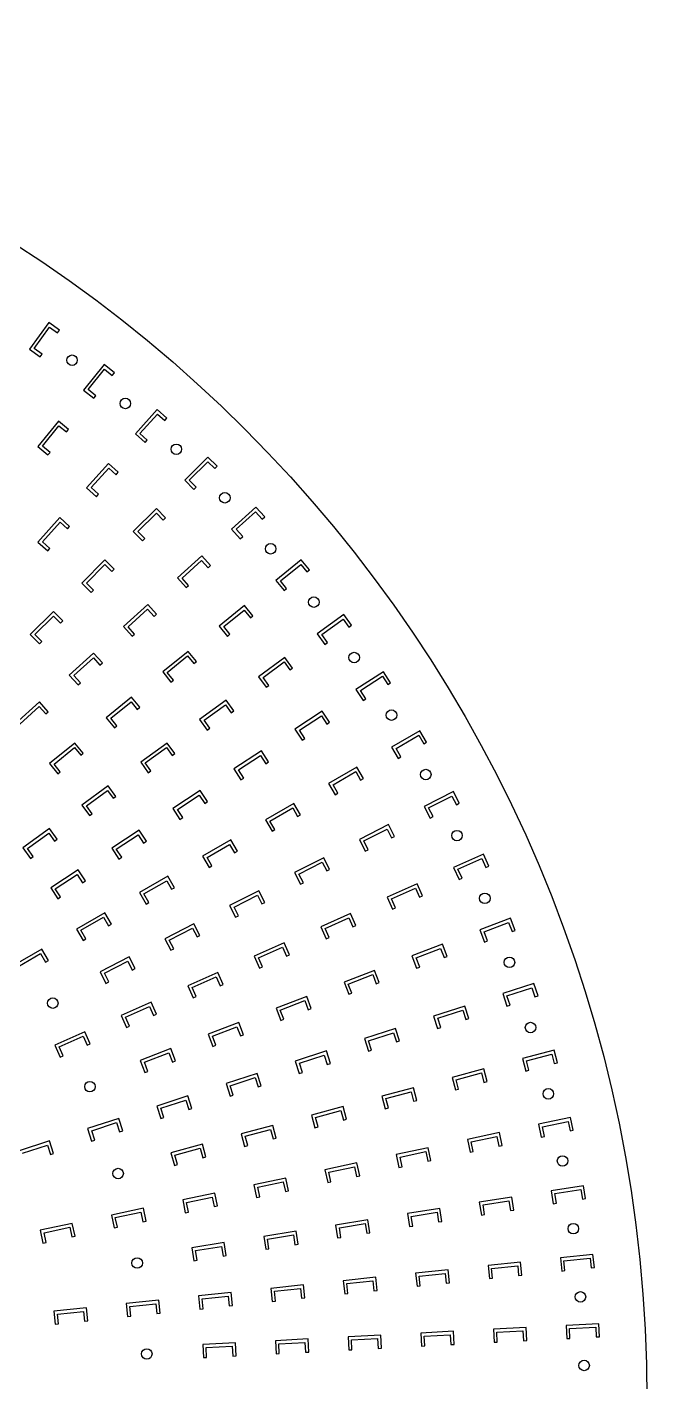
# Model space of a CAD drawing. Header units: inches. Extents: x 0.5 to 33.5, y 56.4 to 89.4.
# Drawn here: x 26.05 to 33.5, y 73.11 to 89.4 of the extents above; entities that cross this region are included whole.
import ezdxf

# ---------------------------------------------------------------- set-up
doc = ezdxf.new("R2010")
doc.units = ezdxf.units.IN
doc.layers.add('blue', color=5, linetype='CONTINUOUS')

msp = doc.modelspace()

# ---------------------------------------------------------------- linework, layer by layer
for p, q in [((26.31, 85.848), (26.078, 85.529)), ((26.437, 85.755), (26.31, 85.848)), ((26.133, 85.538), (26.318, 85.793)), ((26.318, 85.793), (26.414, 85.723)), ((26.414, 85.723), (26.437, 85.755)), ((26.078, 85.529), (26.206, 85.436)), ((26.229, 85.468), (26.133, 85.538)), ((26.206, 85.436), (26.229, 85.468)), ((26.974, 85.343), (26.727, 85.037)), ((27.097, 85.243), (26.974, 85.343)), ((26.782, 85.042), (26.98, 85.287)), ((26.98, 85.287), (27.072, 85.213)), ((27.072, 85.213), (27.097, 85.243)), ((26.727, 85.037), (26.849, 84.938)), ((26.874, 84.968), (26.782, 85.042)), ((26.849, 84.938), (26.874, 84.968)), ((27.612, 84.804), (27.349, 84.511)), ((27.404, 84.514), (27.615, 84.748)), ((27.729, 84.698), (27.612, 84.804)), ((27.615, 84.748), (27.703, 84.669)), ((27.703, 84.669), (27.729, 84.698)), ((26.424, 84.663), (26.176, 84.357)), ((26.231, 84.362), (26.43, 84.607)), ((26.546, 84.563), (26.424, 84.663)), ((26.43, 84.607), (26.521, 84.533)), ((26.521, 84.533), (26.546, 84.563)), ((26.323, 84.288), (26.231, 84.362)), ((27.349, 84.511), (27.466, 84.406)), ((27.492, 84.435), (27.404, 84.514)), ((27.466, 84.406), (27.492, 84.435)), ((26.176, 84.357), (26.298, 84.258)), ((26.298, 84.258), (26.323, 84.288)), ((28.22, 84.232), (27.942, 83.953)), ((28.332, 84.12), (28.22, 84.232)), ((27.027, 84.153), (26.763, 83.861)), ((26.819, 83.864), (27.029, 84.098)), ((27.144, 84.048), (27.027, 84.153)), ((27.029, 84.098), (27.117, 84.019)), ((27.117, 84.019), (27.144, 84.048)), ((27.998, 83.953), (28.22, 84.176)), ((28.22, 84.176), (28.304, 84.093)), ((28.304, 84.093), (28.332, 84.12)), ((27.942, 83.953), (28.053, 83.842)), ((28.081, 83.87), (27.998, 83.953)), ((26.763, 83.861), (26.88, 83.755)), ((26.906, 83.785), (26.819, 83.864)), ((26.88, 83.755), (26.906, 83.785)), ((28.053, 83.842), (28.081, 83.87)), ((27.602, 83.613), (27.323, 83.335)), ((27.379, 83.335), (27.602, 83.557)), ((27.713, 83.502), (27.602, 83.613)), ((27.602, 83.557), (27.685, 83.474)), ((28.798, 83.629), (28.506, 83.366)), ((28.561, 83.363), (28.795, 83.573)), ((28.795, 83.573), (28.874, 83.486)), ((28.904, 83.512), (28.798, 83.629)), ((26.441, 83.503), (26.178, 83.21)), ((26.233, 83.213), (26.444, 83.447)), ((26.558, 83.398), (26.441, 83.503)), ((26.444, 83.447), (26.532, 83.368)), ((26.532, 83.368), (26.558, 83.398)), ((27.685, 83.474), (27.713, 83.502)), ((28.874, 83.486), (28.904, 83.512)), ((27.323, 83.335), (27.435, 83.223)), ((27.463, 83.251), (27.379, 83.335)), ((27.435, 83.223), (27.463, 83.251)), ((28.506, 83.366), (28.611, 83.249)), ((28.64, 83.275), (28.561, 83.363)), ((28.611, 83.249), (28.64, 83.275)), ((26.178, 83.21), (26.295, 83.105)), ((26.321, 83.134), (26.233, 83.213)), ((26.295, 83.105), (26.321, 83.134)), ((26.983, 82.994), (26.705, 82.716)), ((26.76, 82.716), (26.983, 82.939)), ((27.094, 82.883), (26.983, 82.994)), ((26.983, 82.939), (27.067, 82.855)), ((28.148, 83.044), (27.855, 82.78)), ((27.911, 82.777), (28.145, 82.988)), ((28.145, 82.988), (28.224, 82.9)), ((28.253, 82.927), (28.148, 83.044)), ((28.224, 82.9), (28.253, 82.927)), ((29.343, 82.997), (29.038, 82.749)), ((29.093, 82.743), (29.338, 82.941)), ((29.338, 82.941), (29.412, 82.85)), ((29.443, 82.874), (29.343, 82.997)), ((27.067, 82.855), (27.094, 82.883)), ((27.855, 82.78), (27.961, 82.663)), ((27.99, 82.689), (27.911, 82.777)), ((29.038, 82.749), (29.137, 82.627)), ((29.167, 82.651), (29.093, 82.743)), ((29.412, 82.85), (29.443, 82.874)), ((26.705, 82.716), (26.816, 82.605)), ((26.844, 82.632), (26.76, 82.716)), ((26.816, 82.605), (26.844, 82.632)), ((27.961, 82.663), (27.99, 82.689)), ((29.137, 82.627), (29.167, 82.651)), ((27.498, 82.458), (27.205, 82.195)), ((27.603, 82.341), (27.498, 82.458)), ((28.663, 82.446), (28.358, 82.198)), ((28.763, 82.324), (28.663, 82.446)), ((26.364, 82.376), (26.086, 82.097)), ((26.142, 82.097), (26.364, 82.32)), ((26.476, 82.264), (26.364, 82.376)), ((26.364, 82.32), (26.448, 82.236)), ((26.448, 82.236), (26.476, 82.264)), ((27.261, 82.192), (27.495, 82.402)), ((27.495, 82.402), (27.574, 82.315)), ((27.574, 82.315), (27.603, 82.341)), ((28.413, 82.193), (28.658, 82.391)), ((28.658, 82.391), (28.732, 82.299)), ((28.732, 82.299), (28.763, 82.324)), ((29.855, 82.337), (29.536, 82.106)), ((29.591, 82.097), (29.846, 82.282)), ((29.846, 82.282), (29.916, 82.186)), ((29.948, 82.21), (29.855, 82.337)), ((26.086, 82.097), (26.197, 81.986)), ((26.225, 82.014), (26.142, 82.097)), ((27.205, 82.195), (27.31, 82.078)), ((27.34, 82.104), (27.261, 82.192)), ((27.31, 82.078), (27.34, 82.104)), ((28.358, 82.198), (28.457, 82.076)), ((28.487, 82.101), (28.413, 82.193)), ((28.457, 82.076), (28.487, 82.101)), ((29.536, 82.106), (29.629, 81.978)), ((29.661, 82.001), (29.591, 82.097)), ((29.916, 82.186), (29.948, 82.21)), ((26.197, 81.986), (26.225, 82.014)), ((29.629, 81.978), (29.661, 82.001)), ((26.847, 81.873), (26.555, 81.609)), ((26.61, 81.606), (26.844, 81.817)), ((26.844, 81.817), (26.923, 81.729)), ((26.953, 81.756), (26.847, 81.873)), ((27.983, 81.896), (27.678, 81.648)), ((27.733, 81.642), (27.978, 81.84)), ((27.978, 81.84), (28.052, 81.748)), ((28.083, 81.773), (27.983, 81.896)), ((28.052, 81.748), (28.083, 81.773)), ((29.147, 81.823), (28.829, 81.591)), ((28.884, 81.583), (29.138, 81.768)), ((29.138, 81.768), (29.208, 81.672)), ((29.24, 81.695), (29.147, 81.823)), ((26.555, 81.609), (26.66, 81.492)), ((26.689, 81.518), (26.61, 81.606)), ((26.923, 81.729), (26.953, 81.756)), ((27.678, 81.648), (27.777, 81.525)), ((27.807, 81.55), (27.733, 81.642)), ((29.208, 81.672), (29.24, 81.695)), ((30.331, 81.651), (30.001, 81.437)), ((30.056, 81.425), (30.32, 81.597)), ((30.32, 81.597), (30.384, 81.498)), ((30.417, 81.519), (30.331, 81.651)), ((26.66, 81.492), (26.689, 81.518)), ((27.777, 81.525), (27.807, 81.55)), ((28.829, 81.591), (28.921, 81.464)), ((28.953, 81.487), (28.884, 81.583)), ((28.921, 81.464), (28.953, 81.487)), ((30.001, 81.437), (30.087, 81.305)), ((30.384, 81.498), (30.417, 81.519)), ((26.197, 81.287), (25.905, 81.024)), ((26.302, 81.17), (26.197, 81.287)), ((27.303, 81.345), (26.998, 81.097)), ((27.053, 81.091), (27.298, 81.29)), ((27.298, 81.29), (27.372, 81.198)), ((27.403, 81.223), (27.303, 81.345)), ((28.439, 81.308), (28.121, 81.077)), ((28.532, 81.181), (28.439, 81.308)), ((30.12, 81.326), (30.056, 81.425)), ((30.087, 81.305), (30.12, 81.326)), ((25.96, 81.021), (26.194, 81.231)), ((26.194, 81.231), (26.273, 81.144)), ((26.273, 81.144), (26.302, 81.17)), ((27.372, 81.198), (27.403, 81.223)), ((28.176, 81.068), (28.431, 81.253)), ((28.431, 81.253), (28.5, 81.158)), ((28.5, 81.158), (28.532, 81.181)), ((29.597, 81.175), (29.267, 80.96)), ((29.322, 80.949), (29.586, 81.12)), ((29.586, 81.12), (29.65, 81.021)), ((29.683, 81.043), (29.597, 81.175)), ((26.998, 81.097), (27.097, 80.975)), ((27.127, 81), (27.053, 81.091)), ((27.097, 80.975), (27.127, 81)), ((28.121, 81.077), (28.213, 80.95)), ((28.245, 80.973), (28.176, 81.068)), ((28.213, 80.95), (28.245, 80.973)), ((29.267, 80.96), (29.353, 80.828)), ((29.386, 80.85), (29.322, 80.949)), ((29.65, 81.021), (29.683, 81.043)), ((26.623, 80.794), (26.318, 80.546)), ((26.723, 80.672), (26.623, 80.794)), ((27.731, 80.794), (27.413, 80.563)), ((27.824, 80.667), (27.731, 80.794)), ((29.353, 80.828), (29.386, 80.85)), ((30.771, 80.942), (30.43, 80.745)), ((30.484, 80.73), (30.757, 80.888)), ((30.757, 80.888), (30.816, 80.786)), ((30.85, 80.805), (30.771, 80.942)), ((30.816, 80.786), (30.85, 80.805)), ((26.373, 80.541), (26.618, 80.739)), ((26.618, 80.739), (26.692, 80.647)), ((26.692, 80.647), (26.723, 80.672)), ((27.468, 80.554), (27.723, 80.739)), ((27.723, 80.739), (27.792, 80.644)), ((27.792, 80.644), (27.824, 80.667)), ((28.864, 80.698), (28.533, 80.484)), ((28.588, 80.472), (28.852, 80.644)), ((28.852, 80.644), (28.916, 80.545)), ((28.949, 80.566), (28.864, 80.698)), ((30.43, 80.745), (30.509, 80.608)), ((30.543, 80.628), (30.484, 80.73)), ((30.509, 80.608), (30.543, 80.628)), ((26.318, 80.546), (26.417, 80.424)), ((26.447, 80.449), (26.373, 80.541)), ((27.413, 80.563), (27.505, 80.435)), ((27.537, 80.458), (27.468, 80.554)), ((27.505, 80.435), (27.537, 80.458)), ((28.533, 80.484), (28.619, 80.352)), ((28.652, 80.373), (28.588, 80.472)), ((28.916, 80.545), (28.949, 80.566)), ((30.013, 80.504), (29.672, 80.307)), ((30.092, 80.368), (30.013, 80.504)), ((26.417, 80.424), (26.447, 80.449)), ((28.619, 80.352), (28.652, 80.373)), ((29.672, 80.307), (29.751, 80.171)), ((29.726, 80.293), (29.999, 80.45)), ((29.785, 80.191), (29.726, 80.293)), ((29.999, 80.45), (30.058, 80.348)), ((30.058, 80.348), (30.092, 80.368)), ((27.023, 80.28), (26.705, 80.048)), ((26.76, 80.04), (27.015, 80.225)), ((27.015, 80.225), (27.084, 80.129)), ((27.116, 80.152), (27.023, 80.28)), ((27.084, 80.129), (27.116, 80.152)), ((28.13, 80.222), (27.8, 80.007)), ((27.854, 79.996), (28.118, 80.167)), ((28.118, 80.167), (28.183, 80.068)), ((28.216, 80.09), (28.13, 80.222)), ((29.751, 80.171), (29.785, 80.191)), ((31.173, 80.21), (30.822, 80.031)), ((30.875, 80.014), (31.156, 80.157)), ((31.156, 80.157), (31.209, 80.052)), ((31.244, 80.07), (31.173, 80.21)), ((26.705, 80.048), (26.797, 79.921)), ((26.829, 79.944), (26.76, 80.04)), ((27.8, 80.007), (27.885, 79.875)), ((27.918, 79.897), (27.854, 79.996)), ((28.183, 80.068), (28.216, 80.09)), ((29.255, 80.067), (28.915, 79.87)), ((28.968, 79.855), (29.241, 80.013)), ((29.241, 80.013), (29.3, 79.911)), ((29.334, 79.93), (29.255, 80.067)), ((30.822, 80.031), (30.894, 79.891)), ((30.929, 79.909), (30.875, 80.014)), ((31.209, 80.052), (31.244, 80.07)), ((26.797, 79.921), (26.829, 79.944)), ((27.885, 79.875), (27.918, 79.897)), ((28.915, 79.87), (28.993, 79.733)), ((29.027, 79.753), (28.968, 79.855)), ((29.3, 79.911), (29.334, 79.93)), ((30.393, 79.813), (30.043, 79.634)), ((30.465, 79.672), (30.393, 79.813)), ((30.894, 79.891), (30.929, 79.909)), ((26.316, 79.765), (25.997, 79.534)), ((26.052, 79.525), (26.307, 79.71)), ((26.307, 79.71), (26.376, 79.615)), ((26.408, 79.638), (26.316, 79.765)), ((27.396, 79.745), (27.066, 79.531)), ((27.12, 79.519), (27.384, 79.691)), ((27.384, 79.691), (27.449, 79.592)), ((27.482, 79.613), (27.396, 79.745)), ((28.993, 79.733), (29.027, 79.753)), ((30.096, 79.617), (30.376, 79.76)), ((30.376, 79.76), (30.43, 79.654)), ((30.43, 79.654), (30.465, 79.672)), ((25.997, 79.534), (26.09, 79.407)), ((26.121, 79.43), (26.052, 79.525)), ((26.376, 79.615), (26.408, 79.638)), ((27.066, 79.531), (27.152, 79.399)), ((27.185, 79.42), (27.12, 79.519)), ((27.449, 79.592), (27.482, 79.613)), ((28.498, 79.629), (28.157, 79.432)), ((28.211, 79.418), (28.483, 79.575)), ((28.483, 79.575), (28.542, 79.473)), ((28.576, 79.493), (28.498, 79.629)), ((28.542, 79.473), (28.576, 79.493)), ((30.043, 79.634), (30.114, 79.494)), ((30.149, 79.511), (30.096, 79.617)), ((30.114, 79.494), (30.149, 79.511)), ((26.09, 79.407), (26.121, 79.43)), ((27.152, 79.399), (27.185, 79.42)), ((28.157, 79.432), (28.235, 79.296)), ((28.27, 79.316), (28.211, 79.418)), ((28.235, 79.296), (28.27, 79.316)), ((29.614, 79.415), (29.263, 79.237)), ((29.316, 79.219), (29.597, 79.362)), ((29.597, 79.362), (29.65, 79.257)), ((29.685, 79.275), (29.614, 79.415)), ((31.536, 79.458), (31.176, 79.298)), ((31.228, 79.278), (31.516, 79.406)), ((31.516, 79.406), (31.564, 79.298)), ((31.6, 79.314), (31.536, 79.458)), ((31.564, 79.298), (31.6, 79.314)), ((26.662, 79.269), (26.332, 79.054)), ((26.386, 79.043), (26.651, 79.214)), ((26.651, 79.214), (26.715, 79.115)), ((26.748, 79.136), (26.662, 79.269)), ((27.74, 79.192), (27.399, 78.995)), ((27.819, 79.055), (27.74, 79.192)), ((29.263, 79.237), (29.334, 79.096)), ((29.37, 79.114), (29.316, 79.219)), ((29.65, 79.257), (29.685, 79.275)), ((31.176, 79.298), (31.241, 79.154)), ((31.277, 79.17), (31.228, 79.278)), ((31.241, 79.154), (31.277, 79.17)), ((26.332, 79.054), (26.418, 78.922)), ((26.451, 78.943), (26.386, 79.043)), ((26.715, 79.115), (26.748, 79.136)), ((27.399, 78.995), (27.478, 78.858)), ((27.453, 78.98), (27.726, 79.138)), ((27.726, 79.138), (27.785, 79.036)), ((27.785, 79.036), (27.819, 79.055)), ((28.834, 79.018), (28.483, 78.839)), ((28.906, 78.878), (28.834, 79.018)), ((29.334, 79.096), (29.37, 79.114)), ((30.737, 79.102), (30.377, 78.942)), ((30.429, 78.922), (30.717, 79.05)), ((30.717, 79.05), (30.765, 78.942)), ((30.801, 78.958), (30.737, 79.102)), ((26.418, 78.922), (26.451, 78.943)), ((27.512, 78.878), (27.453, 78.98)), ((27.478, 78.858), (27.512, 78.878)), ((28.483, 78.839), (28.555, 78.699)), ((28.536, 78.822), (28.817, 78.965)), ((28.817, 78.965), (28.871, 78.86)), ((28.871, 78.86), (28.906, 78.878)), ((30.377, 78.942), (30.441, 78.798)), ((30.477, 78.814), (30.429, 78.922)), ((30.765, 78.942), (30.801, 78.958)), ((26.982, 78.754), (26.641, 78.557)), ((26.695, 78.543), (26.968, 78.7)), ((26.968, 78.7), (27.027, 78.598)), ((27.061, 78.618), (26.982, 78.754)), ((28.59, 78.717), (28.536, 78.822)), ((28.555, 78.699), (28.59, 78.717)), ((29.937, 78.746), (29.578, 78.586)), ((29.63, 78.566), (29.917, 78.694)), ((29.917, 78.694), (29.966, 78.586)), ((30.001, 78.602), (29.937, 78.746)), ((30.441, 78.798), (30.477, 78.814)), ((31.859, 78.688), (31.492, 78.547)), ((31.916, 78.541), (31.859, 78.688)), ((26.641, 78.557), (26.72, 78.421)), ((26.754, 78.441), (26.695, 78.543)), ((27.027, 78.598), (27.061, 78.618)), ((28.054, 78.621), (27.704, 78.442)), ((27.757, 78.425), (28.037, 78.568)), ((28.037, 78.568), (28.091, 78.463)), ((28.126, 78.481), (28.054, 78.621)), ((29.578, 78.586), (29.642, 78.442)), ((29.678, 78.458), (29.63, 78.566)), ((29.966, 78.586), (30.001, 78.602)), ((31.492, 78.547), (31.548, 78.4)), ((31.543, 78.525), (31.837, 78.637)), ((31.585, 78.414), (31.543, 78.525)), ((31.837, 78.637), (31.879, 78.527)), ((31.879, 78.527), (31.916, 78.541)), ((26.72, 78.421), (26.754, 78.441)), ((27.704, 78.442), (27.775, 78.302)), ((27.81, 78.32), (27.757, 78.425)), ((28.091, 78.463), (28.126, 78.481)), ((29.138, 78.39), (28.778, 78.23)), ((28.83, 78.21), (29.118, 78.338)), ((29.118, 78.338), (29.166, 78.231)), ((29.202, 78.247), (29.138, 78.39)), ((29.642, 78.442), (29.678, 78.458)), ((31.043, 78.375), (30.675, 78.234)), ((31.099, 78.228), (31.043, 78.375)), ((31.548, 78.4), (31.585, 78.414)), ((26.224, 78.317), (25.883, 78.12)), ((25.937, 78.105), (26.21, 78.263)), ((26.21, 78.263), (26.269, 78.161)), ((26.303, 78.18), (26.224, 78.317)), ((26.269, 78.161), (26.303, 78.18)), ((27.275, 78.224), (26.924, 78.045)), ((27.346, 78.083), (27.275, 78.224)), ((27.775, 78.302), (27.81, 78.32)), ((28.778, 78.23), (28.842, 78.086)), ((28.878, 78.102), (28.83, 78.21)), ((29.166, 78.231), (29.202, 78.247)), ((30.675, 78.234), (30.731, 78.087)), ((30.726, 78.211), (31.02, 78.324)), ((30.768, 78.101), (30.726, 78.211)), ((31.02, 78.324), (31.062, 78.214)), ((31.062, 78.214), (31.099, 78.228)), ((26.924, 78.045), (26.996, 77.905)), ((26.977, 78.028), (27.258, 78.171)), ((27.031, 77.922), (26.977, 78.028)), ((27.258, 78.171), (27.311, 78.065)), ((27.311, 78.065), (27.346, 78.083)), ((28.339, 78.035), (27.979, 77.874)), ((28.403, 77.891), (28.339, 78.035)), ((28.842, 78.086), (28.878, 78.102)), ((30.226, 78.061), (29.858, 77.92)), ((30.282, 77.914), (30.226, 78.061)), ((30.731, 78.087), (30.768, 78.101)), ((26.996, 77.905), (27.031, 77.922)), ((27.979, 77.874), (28.043, 77.731)), ((28.031, 77.854), (28.319, 77.983)), ((28.079, 77.747), (28.031, 77.854)), ((28.319, 77.983), (28.367, 77.875)), ((28.367, 77.875), (28.403, 77.891)), ((29.858, 77.92), (29.915, 77.773)), ((29.909, 77.897), (30.203, 78.01)), ((29.951, 77.787), (29.909, 77.897)), ((30.203, 78.01), (30.245, 77.9)), ((30.245, 77.9), (30.282, 77.914)), ((32.142, 77.903), (31.768, 77.781)), ((31.817, 77.756), (32.117, 77.853)), ((32.117, 77.853), (32.153, 77.741)), ((32.191, 77.753), (32.142, 77.903)), ((28.043, 77.731), (28.079, 77.747)), ((29.409, 77.748), (29.041, 77.607)), ((29.092, 77.584), (29.386, 77.697)), ((29.386, 77.697), (29.428, 77.587)), ((29.465, 77.601), (29.409, 77.748)), ((29.915, 77.773), (29.951, 77.787)), ((31.768, 77.781), (31.816, 77.631)), ((31.854, 77.643), (31.817, 77.756)), ((32.153, 77.741), (32.191, 77.753)), ((27.539, 77.679), (27.18, 77.518)), ((27.232, 77.499), (27.519, 77.627)), ((27.519, 77.627), (27.567, 77.519)), ((27.603, 77.535), (27.539, 77.679)), ((27.567, 77.519), (27.603, 77.535)), ((29.041, 77.607), (29.098, 77.46)), ((29.134, 77.474), (29.092, 77.584)), ((29.428, 77.587), (29.465, 77.601)), ((31.31, 77.632), (30.935, 77.511)), ((30.985, 77.485), (31.285, 77.583)), ((31.285, 77.583), (31.321, 77.47)), ((31.359, 77.483), (31.31, 77.632)), ((31.816, 77.631), (31.854, 77.643)), ((27.18, 77.518), (27.244, 77.375)), ((27.28, 77.391), (27.232, 77.499)), ((27.244, 77.375), (27.28, 77.391)), ((28.592, 77.434), (28.224, 77.293)), ((28.275, 77.27), (28.569, 77.383)), ((28.569, 77.383), (28.612, 77.273)), ((28.648, 77.287), (28.592, 77.434)), ((29.098, 77.46), (29.134, 77.474)), ((30.478, 77.362), (30.103, 77.24)), ((30.526, 77.212), (30.478, 77.362)), ((30.935, 77.511), (30.984, 77.361)), ((30.984, 77.361), (31.022, 77.373)), ((31.022, 77.373), (30.985, 77.485)), ((31.321, 77.47), (31.359, 77.483)), ((26.74, 77.323), (26.38, 77.163)), ((26.432, 77.143), (26.72, 77.271)), ((26.72, 77.271), (26.768, 77.163)), ((26.804, 77.179), (26.74, 77.323)), ((28.224, 77.293), (28.281, 77.146)), ((28.318, 77.16), (28.275, 77.27)), ((28.612, 77.273), (28.648, 77.287)), ((30.103, 77.24), (30.152, 77.091)), ((30.153, 77.215), (30.452, 77.312)), ((30.189, 77.103), (30.153, 77.215)), ((30.452, 77.312), (30.489, 77.2)), ((30.489, 77.2), (30.526, 77.212)), ((26.38, 77.163), (26.444, 77.019)), ((26.48, 77.035), (26.432, 77.143)), ((26.444, 77.019), (26.48, 77.035)), ((26.768, 77.163), (26.804, 77.179)), ((27.775, 77.12), (27.407, 76.979)), ((27.458, 76.957), (27.752, 77.07)), ((27.752, 77.07), (27.795, 76.959)), ((27.831, 76.973), (27.775, 77.12)), ((28.281, 77.146), (28.318, 77.16)), ((29.646, 77.092), (29.271, 76.97)), ((29.321, 76.945), (29.62, 77.042)), ((29.62, 77.042), (29.657, 76.93)), ((29.694, 76.942), (29.646, 77.092)), ((30.152, 77.091), (30.189, 77.103)), ((32.383, 77.103), (32.003, 77.002)), ((32.051, 76.974), (32.355, 77.055)), ((32.355, 77.055), (32.386, 76.941)), ((32.424, 76.951), (32.383, 77.103)), ((27.407, 76.979), (27.464, 76.832)), ((27.501, 76.846), (27.458, 76.957)), ((27.795, 76.959), (27.831, 76.973)), ((29.271, 76.97), (29.32, 76.82)), ((29.357, 76.832), (29.321, 76.945)), ((29.657, 76.93), (29.694, 76.942)), ((31.538, 76.877), (31.158, 76.775)), ((31.579, 76.725), (31.538, 76.877)), ((32.003, 77.002), (32.044, 76.849)), ((32.082, 76.86), (32.051, 76.974)), ((32.386, 76.941), (32.424, 76.951)), ((27.464, 76.832), (27.501, 76.846)), ((28.813, 76.821), (28.439, 76.7)), ((28.489, 76.674), (28.788, 76.772)), ((28.788, 76.772), (28.825, 76.659)), ((28.862, 76.671), (28.813, 76.821)), ((29.32, 76.82), (29.357, 76.832)), ((31.158, 76.775), (31.198, 76.623)), ((31.206, 76.747), (31.51, 76.829)), ((31.236, 76.633), (31.206, 76.747)), ((31.51, 76.829), (31.541, 76.715)), ((31.541, 76.715), (31.579, 76.725)), ((32.044, 76.849), (32.082, 76.86)), ((27.981, 76.551), (27.607, 76.429)), ((28.03, 76.401), (27.981, 76.551)), ((28.439, 76.7), (28.488, 76.55)), ((28.488, 76.55), (28.525, 76.562)), ((28.525, 76.562), (28.489, 76.674)), ((28.825, 76.659), (28.862, 76.671)), ((30.693, 76.65), (30.312, 76.549)), ((30.312, 76.549), (30.353, 76.396)), ((30.361, 76.521), (30.665, 76.602)), ((30.665, 76.602), (30.695, 76.488)), ((30.733, 76.498), (30.693, 76.65)), ((31.198, 76.623), (31.236, 76.633)), ((27.607, 76.429), (27.655, 76.279)), ((27.656, 76.404), (27.956, 76.501)), ((27.693, 76.292), (27.656, 76.404)), ((27.956, 76.501), (27.992, 76.389)), ((27.992, 76.389), (28.03, 76.401)), ((29.848, 76.424), (29.467, 76.322)), ((29.888, 76.272), (29.848, 76.424)), ((30.353, 76.396), (30.391, 76.407)), ((30.391, 76.407), (30.361, 76.521)), ((30.695, 76.488), (30.733, 76.498)), ((27.149, 76.28), (26.775, 76.159)), ((26.824, 76.133), (27.124, 76.231)), ((27.124, 76.231), (27.16, 76.118)), ((27.198, 76.131), (27.149, 76.28)), ((27.655, 76.279), (27.693, 76.292)), ((29.467, 76.322), (29.508, 76.17)), ((29.515, 76.294), (29.82, 76.376)), ((29.546, 76.18), (29.515, 76.294)), ((29.82, 76.376), (29.85, 76.262)), ((29.85, 76.262), (29.888, 76.272)), ((32.582, 76.293), (32.197, 76.211)), ((32.244, 76.18), (32.552, 76.246)), ((32.552, 76.246), (32.576, 76.13)), ((32.615, 76.139), (32.582, 76.293)), ((26.775, 76.159), (26.823, 76.009)), ((26.861, 76.021), (26.824, 76.133)), ((27.16, 76.118), (27.198, 76.131)), ((29.002, 76.198), (28.622, 76.096)), ((28.622, 76.096), (28.663, 75.944)), ((28.67, 76.068), (28.975, 76.149)), ((28.701, 75.954), (28.67, 76.068)), ((28.975, 76.149), (29.005, 76.035)), ((29.043, 76.045), (29.002, 76.198)), ((29.508, 76.17), (29.546, 76.18)), ((31.726, 76.111), (31.341, 76.029)), ((31.388, 75.998), (31.696, 76.064)), ((31.696, 76.064), (31.72, 75.948)), ((31.759, 75.957), (31.726, 76.111)), ((32.197, 76.211), (32.23, 76.057)), ((32.23, 76.057), (32.268, 76.065)), ((32.268, 76.065), (32.244, 76.18)), ((32.576, 76.13), (32.615, 76.139)), ((26.317, 76.01), (25.942, 75.888)), ((25.992, 75.863), (26.292, 75.96)), ((26.292, 75.96), (26.328, 75.848)), ((26.365, 75.86), (26.317, 76.01)), ((26.823, 76.009), (26.861, 76.021)), ((28.157, 75.971), (27.777, 75.869)), ((27.825, 75.841), (28.129, 75.923)), ((28.129, 75.923), (28.16, 75.809)), ((28.198, 75.819), (28.157, 75.971)), ((28.663, 75.944), (28.701, 75.954)), ((29.005, 76.035), (29.043, 76.045)), ((30.87, 75.929), (30.485, 75.847)), ((30.903, 75.775), (30.87, 75.929)), ((31.341, 76.029), (31.374, 75.875)), ((31.412, 75.883), (31.388, 75.998)), ((31.72, 75.948), (31.759, 75.957)), ((26.328, 75.848), (26.365, 75.86)), ((27.777, 75.869), (27.818, 75.717)), ((27.856, 75.727), (27.825, 75.841)), ((28.16, 75.809), (28.198, 75.819)), ((30.014, 75.747), (29.629, 75.665)), ((30.047, 75.593), (30.014, 75.747)), ((30.485, 75.847), (30.518, 75.693)), ((30.532, 75.817), (30.84, 75.882)), ((30.556, 75.701), (30.532, 75.817)), ((30.84, 75.882), (30.864, 75.766)), ((30.864, 75.766), (30.903, 75.775)), ((31.374, 75.875), (31.412, 75.883)), ((27.818, 75.717), (27.856, 75.727)), ((29.629, 75.665), (29.662, 75.511)), ((29.676, 75.635), (29.984, 75.7)), ((29.701, 75.519), (29.676, 75.635)), ((29.984, 75.7), (30.009, 75.585)), ((30.009, 75.585), (30.047, 75.593)), ((30.518, 75.693), (30.556, 75.701)), ((29.158, 75.565), (28.773, 75.483)), ((28.773, 75.483), (28.806, 75.329)), ((28.82, 75.453), (29.128, 75.518)), ((28.845, 75.337), (28.82, 75.453)), ((29.128, 75.518), (29.153, 75.403)), ((29.153, 75.403), (29.191, 75.411)), ((29.191, 75.411), (29.158, 75.565)), ((29.662, 75.511), (29.701, 75.519)), ((32.738, 75.472), (32.349, 75.411)), ((32.349, 75.411), (32.374, 75.255)), ((32.394, 75.378), (32.705, 75.427)), ((32.705, 75.427), (32.724, 75.311)), ((32.763, 75.317), (32.738, 75.472)), ((28.303, 75.383), (27.918, 75.301)), ((27.918, 75.301), (27.95, 75.147)), ((27.964, 75.271), (28.272, 75.336)), ((27.989, 75.155), (27.964, 75.271)), ((28.272, 75.336), (28.297, 75.221)), ((28.335, 75.229), (28.303, 75.383)), ((28.806, 75.329), (28.845, 75.337)), ((31.874, 75.336), (31.485, 75.274)), ((31.485, 75.274), (31.51, 75.118)), ((31.53, 75.241), (31.841, 75.29)), ((31.841, 75.29), (31.86, 75.174)), ((31.899, 75.18), (31.874, 75.336)), ((32.374, 75.255), (32.413, 75.261)), ((32.413, 75.261), (32.394, 75.378)), ((32.724, 75.311), (32.763, 75.317)), ((27.447, 75.201), (27.062, 75.119)), ((27.062, 75.119), (27.094, 74.965)), ((27.108, 75.089), (27.416, 75.154)), ((27.133, 74.973), (27.108, 75.089)), ((27.416, 75.154), (27.441, 75.039)), ((27.479, 75.047), (27.447, 75.201)), ((27.95, 75.147), (27.989, 75.155)), ((28.297, 75.221), (28.335, 75.229)), ((31.01, 75.199), (30.621, 75.137)), ((30.621, 75.137), (30.646, 74.982)), ((30.666, 75.104), (30.977, 75.154)), ((30.684, 74.988), (30.666, 75.104)), ((30.977, 75.154), (30.995, 75.037)), ((31.034, 75.043), (31.01, 75.199)), ((31.51, 75.118), (31.549, 75.125)), ((31.549, 75.125), (31.53, 75.241)), ((31.86, 75.174), (31.899, 75.18)), ((26.591, 75.019), (26.206, 74.937)), ((26.206, 74.937), (26.238, 74.783)), ((26.252, 74.907), (26.561, 74.972)), ((26.561, 74.972), (26.585, 74.857)), ((26.624, 74.865), (26.591, 75.019)), ((27.094, 74.965), (27.133, 74.973)), ((27.441, 75.039), (27.479, 75.047)), ((29.281, 74.925), (28.892, 74.863)), ((29.306, 74.769), (29.281, 74.925)), ((30.146, 75.062), (29.757, 75)), ((29.757, 75), (29.781, 74.845)), ((29.802, 74.967), (30.113, 75.017)), ((29.82, 74.851), (29.802, 74.967)), ((30.113, 75.017), (30.131, 74.9)), ((30.17, 74.906), (30.146, 75.062)), ((30.646, 74.982), (30.684, 74.988)), ((30.995, 75.037), (31.034, 75.043)), ((26.238, 74.783), (26.277, 74.791)), ((26.277, 74.791), (26.252, 74.907)), ((26.585, 74.857), (26.624, 74.865)), ((28.417, 74.788), (28.028, 74.726)), ((28.442, 74.632), (28.417, 74.788)), ((28.892, 74.863), (28.917, 74.708)), ((28.937, 74.831), (29.249, 74.88)), ((28.956, 74.714), (28.937, 74.831)), ((29.249, 74.88), (29.267, 74.763)), ((29.267, 74.763), (29.306, 74.769)), ((29.781, 74.845), (29.82, 74.851)), ((30.131, 74.9), (30.17, 74.906)), ((28.028, 74.726), (28.053, 74.571)), ((28.073, 74.694), (28.384, 74.743)), ((28.092, 74.577), (28.073, 74.694)), ((28.384, 74.743), (28.403, 74.626)), ((28.403, 74.626), (28.442, 74.632)), ((28.917, 74.708), (28.956, 74.714)), ((32.851, 74.645), (32.46, 74.604)), ((32.46, 74.604), (32.476, 74.447)), ((32.503, 74.569), (32.816, 74.602)), ((32.816, 74.602), (32.829, 74.484)), ((32.868, 74.489), (32.851, 74.645)), ((28.053, 74.571), (28.092, 74.577)), ((31.111, 74.462), (30.719, 74.421)), ((31.127, 74.306), (31.111, 74.462)), ((31.981, 74.554), (31.59, 74.513)), ((31.59, 74.513), (31.606, 74.356)), ((31.633, 74.478), (31.946, 74.51)), ((31.645, 74.36), (31.633, 74.478)), ((31.946, 74.51), (31.958, 74.393)), ((31.998, 74.397), (31.981, 74.554)), ((32.476, 74.447), (32.515, 74.452)), ((32.515, 74.452), (32.503, 74.569)), ((32.829, 74.484), (32.868, 74.489)), ((29.37, 74.279), (28.979, 74.238)), ((29.387, 74.123), (29.37, 74.279)), ((30.241, 74.371), (29.849, 74.33)), ((29.849, 74.33), (29.866, 74.173)), ((29.892, 74.295), (30.206, 74.328)), ((29.905, 74.177), (29.892, 74.295)), ((30.206, 74.328), (30.218, 74.21)), ((30.257, 74.214), (30.241, 74.371)), ((30.719, 74.421), (30.736, 74.265)), ((30.736, 74.265), (30.775, 74.269)), ((30.763, 74.386), (31.076, 74.419)), ((30.775, 74.269), (30.763, 74.386)), ((31.076, 74.419), (31.088, 74.302)), ((31.088, 74.302), (31.127, 74.306)), ((31.606, 74.356), (31.645, 74.36)), ((31.958, 74.393), (31.998, 74.397)), ((28.5, 74.188), (28.109, 74.147)), ((28.109, 74.147), (28.125, 73.99)), ((28.152, 74.112), (28.465, 74.145)), ((28.164, 73.994), (28.152, 74.112)), ((28.465, 74.145), (28.478, 74.027)), ((28.517, 74.031), (28.5, 74.188)), ((28.979, 74.238), (28.995, 74.082)), ((29.022, 74.203), (29.335, 74.236)), ((29.035, 74.086), (29.022, 74.203)), ((29.335, 74.236), (29.348, 74.119)), ((29.348, 74.119), (29.387, 74.123)), ((29.866, 74.173), (29.905, 74.177)), ((30.218, 74.21), (30.257, 74.214)), ((26.76, 74.005), (26.368, 73.964)), ((26.368, 73.964), (26.385, 73.807)), ((26.412, 73.929), (26.725, 73.962)), ((26.725, 73.962), (26.737, 73.844)), ((26.776, 73.848), (26.76, 74.005)), ((27.63, 74.096), (27.238, 74.055)), ((27.238, 74.055), (27.255, 73.899)), ((27.282, 74.02), (27.595, 74.053)), ((27.294, 73.903), (27.282, 74.02)), ((27.595, 74.053), (27.607, 73.936)), ((27.607, 73.936), (27.646, 73.94)), ((27.646, 73.94), (27.63, 74.096)), ((28.125, 73.99), (28.164, 73.994)), ((28.478, 74.027), (28.517, 74.031)), ((28.995, 74.082), (29.035, 74.086)), ((26.385, 73.807), (26.424, 73.811)), ((26.424, 73.811), (26.412, 73.929)), ((26.737, 73.844), (26.776, 73.848)), ((27.255, 73.899), (27.294, 73.903)), ((32.921, 73.813), (32.528, 73.793)), ((32.528, 73.793), (32.536, 73.635)), ((32.929, 73.656), (32.921, 73.813)), ((29.426, 73.63), (29.033, 73.609)), ((29.434, 73.473), (29.426, 73.63)), ((30.299, 73.676), (29.906, 73.655)), ((29.906, 73.655), (29.915, 73.498)), ((29.948, 73.618), (30.262, 73.634)), ((29.954, 73.5), (29.948, 73.618)), ((30.262, 73.634), (30.268, 73.517)), ((30.308, 73.519), (30.299, 73.676)), ((31.173, 73.722), (30.78, 73.701)), ((30.78, 73.701), (30.788, 73.544)), ((30.821, 73.664), (31.136, 73.68)), ((30.828, 73.546), (30.821, 73.664)), ((31.136, 73.68), (31.142, 73.562)), ((31.182, 73.564), (31.173, 73.722)), ((32.047, 73.767), (31.654, 73.747)), ((31.654, 73.747), (31.662, 73.59)), ((31.695, 73.71), (32.01, 73.726)), ((31.701, 73.592), (31.695, 73.71)), ((32.01, 73.726), (32.016, 73.608)), ((32.055, 73.61), (32.047, 73.767)), ((32.536, 73.635), (32.575, 73.637)), ((32.569, 73.755), (32.884, 73.772)), ((32.575, 73.637), (32.569, 73.755)), ((32.884, 73.772), (32.89, 73.654)), ((32.89, 73.654), (32.929, 73.656)), ((28.552, 73.584), (28.159, 73.564)), ((28.159, 73.564), (28.167, 73.406)), ((28.2, 73.526), (28.515, 73.543)), ((28.206, 73.408), (28.2, 73.526)), ((28.515, 73.543), (28.521, 73.425)), ((28.56, 73.427), (28.552, 73.584)), ((29.033, 73.609), (29.041, 73.452)), ((29.041, 73.452), (29.08, 73.454)), ((29.074, 73.572), (29.388, 73.589)), ((29.08, 73.454), (29.074, 73.572)), ((29.388, 73.589), (29.395, 73.471)), ((29.395, 73.471), (29.434, 73.473)), ((29.915, 73.498), (29.954, 73.5)), ((30.268, 73.517), (30.308, 73.519)), ((30.788, 73.544), (30.828, 73.546)), ((31.142, 73.562), (31.182, 73.564)), ((31.662, 73.59), (31.701, 73.592)), ((32.016, 73.608), (32.055, 73.61)), ((28.167, 73.406), (28.206, 73.408)), ((28.521, 73.425), (28.56, 73.427))]:
    msp.add_line(p, q)
for centre in [(26.588, 85.395), (27.229, 84.876), (27.842, 84.325), (28.425, 83.742), (28.976, 83.129), (29.495, 82.488), (29.98, 81.821), (30.429, 81.129), (30.841, 80.415), (31.216, 79.681), (31.551, 78.927), (31.847, 78.157), (26.356, 77.667), (32.101, 77.373), (26.803, 76.663), (32.315, 76.577), (32.486, 75.77), (27.142, 75.618), (32.615, 74.956), (27.371, 74.543), (32.701, 74.136), (27.486, 73.45), (32.745, 73.312)]:
    msp.add_circle(centre, 0.0633)
at = {"layer": 'blue'}
msp.add_circle((17, 72.9), 16.5, dxfattribs=at)

doc.saveas('drawing.dxf')
